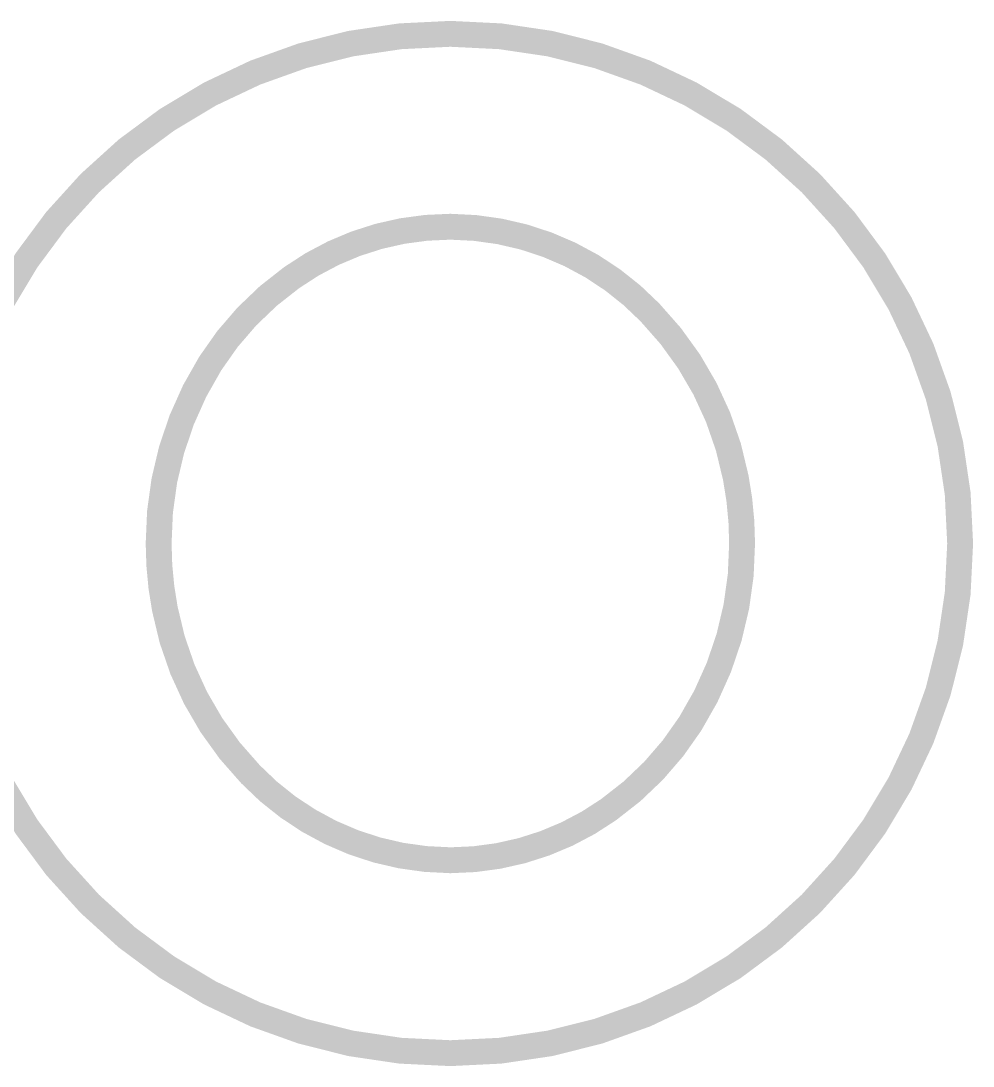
# Model space of a CAD drawing. Header units: millimetres. Extents: x 6 to 417, y 41 to 311.
# Drawn here: x 390.266 to 393.944, y 55.069 to 59.108 of the extents above; entities that cross this region are included whole.
import ezdxf

# ---------------------------------------------------------------- set-up
doc = ezdxf.new("R2010")
doc.units = ezdxf.units.MM
doc.layers.add('DrillDrawing', color=1, linetype='Continuous')

msp = doc.modelspace()

# ---------------------------------------------------------------- linework, layer by layer
at = {"layer": 'DrillDrawing', "const_width": 0.1}
for points in [[(389.9551, 57.0881, -0.414208), (391.9246, 59.0576)], [(389.9551, 57.0881, -0.414208), (391.9246, 59.0576)], [(391.9246, 59.0576, -0.414163), (393.894, 57.0881)], [(391.9246, 59.0576, -0.414163), (393.894, 57.0881)], [(391.3118, 58.1157, -0.155651), (391.9246, 58.3122)], [(391.3118, 58.1157, -0.155651), (391.9246, 58.3122)], [(391.9246, 58.3122, -0.20275), (392.6954, 57.9812)], [(391.9246, 58.3122, -0.20275), (392.6954, 57.9812)], [(390.9969, 57.7835, -0.097718), (391.3118, 58.1157)], [(390.9969, 57.7835, -0.097718), (391.3118, 58.1157)], [(392.6954, 57.9812, -0.146792), (393.0272, 57.3425)], [(392.6954, 57.9812, -0.146792), (393.0272, 57.3425)], [(390.7976, 57.0881, -0.142727), (390.9969, 57.7835)], [(390.7976, 57.0881, -0.142727), (390.9969, 57.7835)], [(393.0272, 57.3425, -0.048089), (393.0516, 57.0881)], [(393.0272, 57.3425, -0.048089), (393.0516, 57.0881)], [(391.9246, 55.1186, -0.414207), (389.9551, 57.0881)], [(391.9246, 55.1186, -0.414207), (389.9551, 57.0881)], [(390.8216, 56.8357, -0.047706), (390.7976, 57.0881)], [(390.8216, 56.8357, -0.047706), (390.7976, 57.0881)], [(393.894, 57.0881, -0.414162), (391.9246, 55.1186)], [(393.894, 57.0881, -0.414162), (391.9246, 55.1186)], [(393.0516, 57.0881, -0.143126), (392.8512, 56.3912)], [(393.0516, 57.0881, -0.143126), (392.8512, 56.3912)], [(391.1525, 56.1964, -0.14679), (390.8216, 56.8357)], [(391.1525, 56.1964, -0.14679), (390.8216, 56.8357)], [(392.8512, 56.3912, -0.097731), (392.5358, 56.0595)], [(392.8512, 56.3912, -0.097731), (392.5358, 56.0595)], [(391.9246, 55.8641, -0.203163), (391.1525, 56.1964)], [(391.9246, 55.8641, -0.203163), (391.1525, 56.1964)], [(392.5358, 56.0595, -0.155229), (391.9246, 55.864)], [(392.5358, 56.0595, -0.155229), (391.9246, 55.864)]]:
    msp.add_lwpolyline(points, format="xyb", dxfattribs=at)
at = {"layer": 'DrillDrawing', "const_width": 0.05}
for points in [[(391.8996, 59.0576, 1), (391.9496, 59.0576, 1)], [(391.8996, 59.0576, 1), (391.9496, 59.0576, 1)], [(391.8996, 59.0576, 1), (391.9496, 59.0576, 1)], [(391.8996, 59.0576, 1), (391.9496, 59.0576, 1)], [(391.8996, 58.3122, 1), (391.9496, 58.3122, 1)], [(391.8996, 58.3122, 1), (391.9496, 58.3122, 1)], [(391.8996, 58.3122, 1), (391.9496, 58.3122, 1)], [(391.8996, 58.3122, 1), (391.9496, 58.3122, 1)], [(391.2868, 58.1157, 1), (391.3368, 58.1157, 1)], [(391.2868, 58.1157, 1), (391.3368, 58.1157, 1)], [(391.2868, 58.1157, 1), (391.3368, 58.1157, 1)], [(391.2868, 58.1157, 1), (391.3368, 58.1157, 1)], [(392.6704, 57.9812, 1), (392.7204, 57.9812, 1)], [(392.6704, 57.9812, 1), (392.7204, 57.9812, 1)], [(392.6704, 57.9812, 1), (392.7204, 57.9812, 1)], [(392.6704, 57.9812, 1), (392.7204, 57.9812, 1)], [(390.9719, 57.7835, 1), (391.0219, 57.7835, 1)], [(390.9719, 57.7835, 1), (391.0219, 57.7835, 1)], [(390.9719, 57.7835, 1), (391.0219, 57.7835, 1)], [(390.9719, 57.7835, 1), (391.0219, 57.7835, 1)], [(393.0022, 57.3425, 1), (393.0522, 57.3425, 1)], [(393.0022, 57.3425, 1), (393.0522, 57.3425, 1)], [(393.0022, 57.3425, 1), (393.0522, 57.3425, 1)], [(393.0022, 57.3425, 1), (393.0522, 57.3425, 1)], [(390.7726, 57.0881, 1), (390.8226, 57.0881, 1)], [(390.7726, 57.0881, 1), (390.8226, 57.0881, 1)], [(390.7726, 57.0881, 1), (390.8226, 57.0881, 1)], [(390.7726, 57.0881, 1), (390.8226, 57.0881, 1)], [(393.0266, 57.0881, 1), (393.0765, 57.0881, 1)], [(393.0266, 57.0881, 1), (393.0765, 57.0881, 1)], [(393.0266, 57.0881, 1), (393.0765, 57.0881, 1)], [(393.0266, 57.0881, 1), (393.0765, 57.0881, 1)], [(393.869, 57.0881, 1), (393.919, 57.0881, 1)], [(393.869, 57.0881, 1), (393.919, 57.0881, 1)], [(393.869, 57.0881, 1), (393.919, 57.0881, 1)], [(393.869, 57.0881, 1), (393.919, 57.0881, 1)], [(390.7966, 56.8357, 1), (390.8466, 56.8357, 1)], [(390.7966, 56.8357, 1), (390.8466, 56.8357, 1)], [(390.7966, 56.8357, 1), (390.8466, 56.8357, 1)], [(390.7966, 56.8357, 1), (390.8466, 56.8357, 1)], [(392.8262, 56.3912, 1), (392.8762, 56.3912, 1)], [(392.8262, 56.3912, 1), (392.8762, 56.3912, 1)], [(392.8262, 56.3912, 1), (392.8762, 56.3912, 1)], [(392.8262, 56.3912, 1), (392.8762, 56.3912, 1)], [(391.1275, 56.1964, 1), (391.1775, 56.1964, 1)], [(391.1275, 56.1964, 1), (391.1775, 56.1964, 1)], [(391.1275, 56.1964, 1), (391.1775, 56.1964, 1)], [(391.1275, 56.1964, 1), (391.1775, 56.1964, 1)], [(392.5108, 56.0595, 1), (392.5608, 56.0595, 1)], [(392.5108, 56.0595, 1), (392.5608, 56.0595, 1)], [(392.5108, 56.0595, 1), (392.5608, 56.0595, 1)], [(392.5108, 56.0595, 1), (392.5608, 56.0595, 1)], [(391.8996, 55.8641, 1), (391.9496, 55.8641, 1)], [(391.8996, 55.864, 1), (391.9496, 55.864, 1)], [(391.8996, 55.8641, 1), (391.9496, 55.8641, 1)], [(391.8996, 55.864, 1), (391.9496, 55.864, 1)], [(391.8996, 55.1186, 1), (391.9496, 55.1186, 1)], [(391.8996, 55.1186, 1), (391.9496, 55.1186, 1)], [(391.8996, 55.1186, 1), (391.9496, 55.1186, 1)], [(391.8996, 55.1186, 1), (391.9496, 55.1186, 1)]]:
    msp.add_lwpolyline(points, format="xyb", close=True, dxfattribs=at)

doc.saveas('drawing.dxf')
